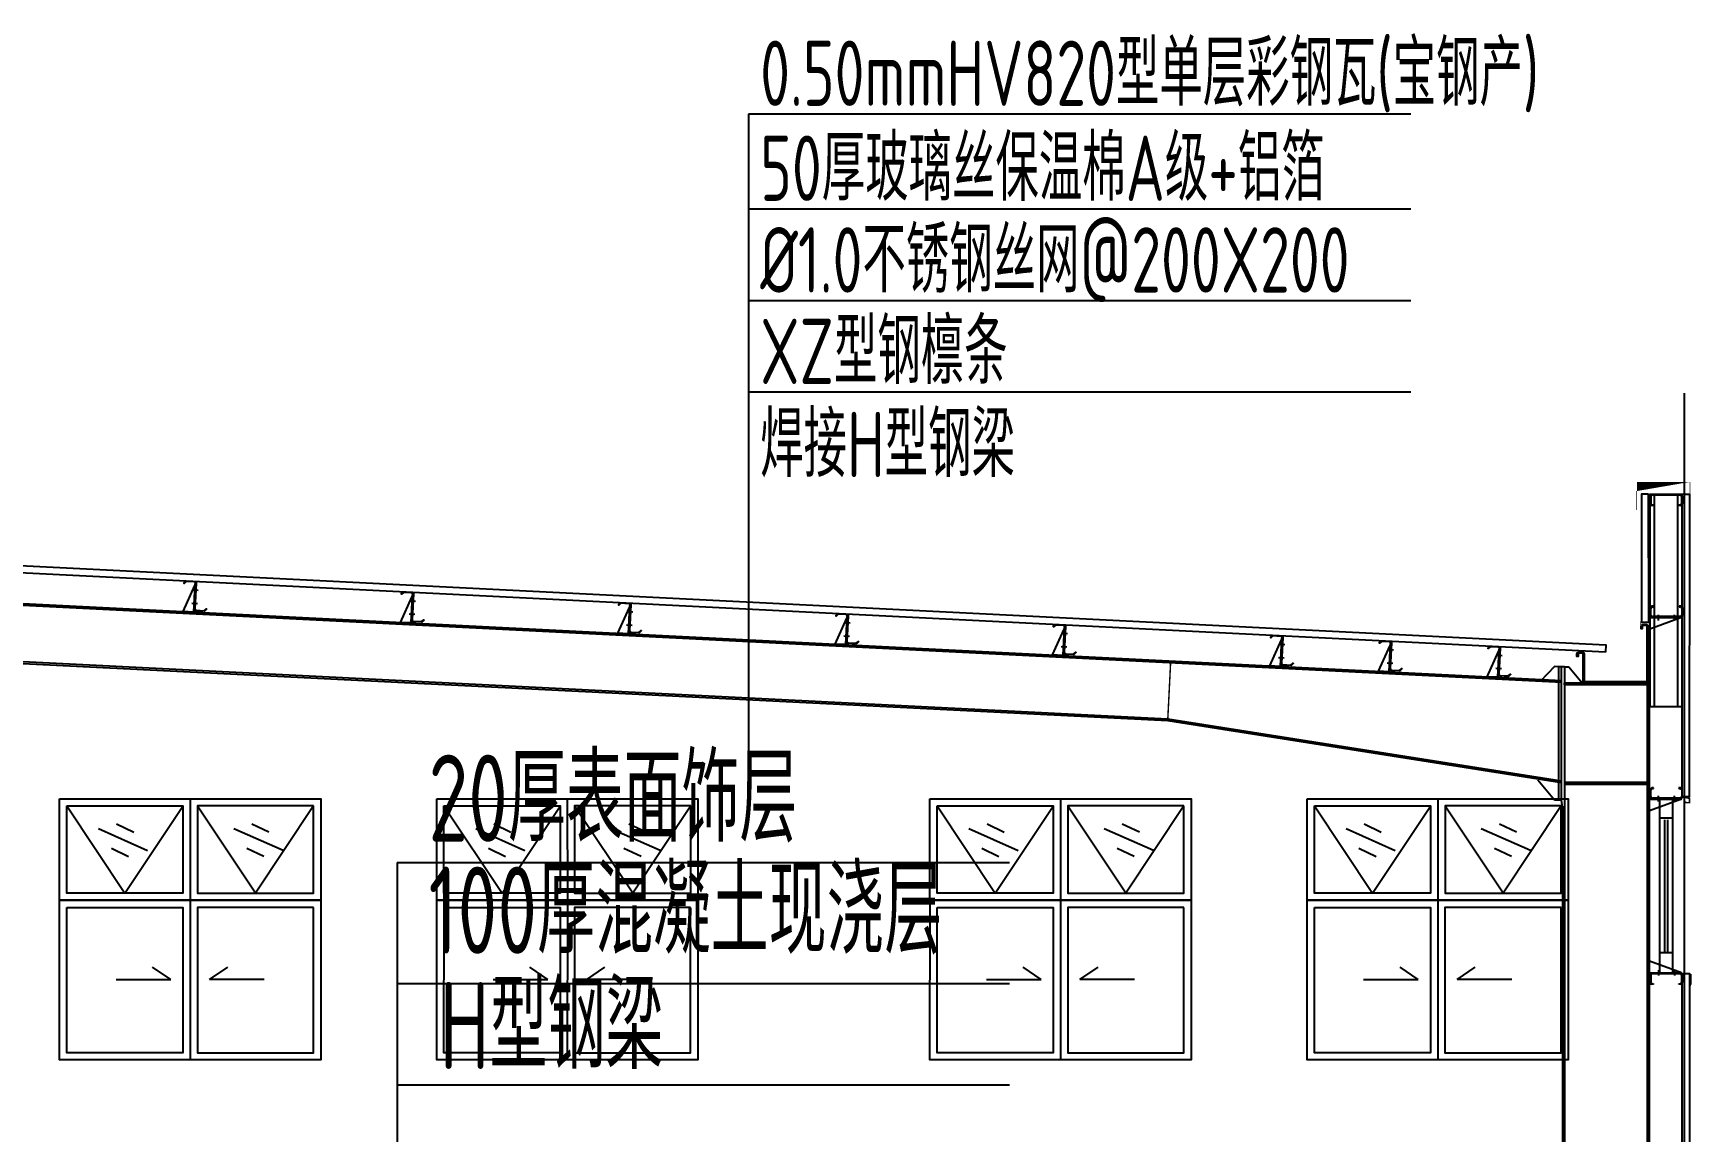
# Model space of a CAD drawing. Extents: x 180850 to 1400258, y 48356 to 327067.
# Drawn here: x 843158 to 854592, y 254080 to 261652 of the extents above; entities that cross this region are included whole.
import ezdxf

# ---------------------------------------------------------------- set-up
doc = ezdxf.new("R2010")
doc.units = 0
doc.header["$LTSCALE"] = 1000
for name, color, linetype in [('AXIS', 3, 'Continuous'), ('DOTE', 1, 'Continuous'), ('GL', 150, 'Continuous'), ('GZ', 50, 'Continuous'), ('LT', 27, 'Continuous'), ('PZ', 202, 'Continuous'), ('TEXT', 7, 'Continuous'), ('WINDOW', 4, 'Continuous'), ('天沟', 2, 'Continuous')]:
    doc.layers.add(name, color=color, linetype=linetype)
doc.styles.add('C', font='tssdeng.shx', dxfattribs={"height": 3, "bigfont": 'tssdchn.shx'})

msp = doc.modelspace()

# ---------------------------------------------------------------- linework, layer by layer
at = {"color": 8}
for p, q in [((844240.5095127323, 256375.9425833147, -0.8588636219624366), (844240.6379438101, 255675.6700640673, -0.8588636219624366)), ((846840.5095127323, 256375.9425833147, -0.8588636219624366), (846840.6379438101, 255675.6700640673, -0.8588636219624366)), ((850240.5029587855, 256375.9425833147, -0.8588636219624366), (850240.6313898633, 255675.6700640673, -0.8588636219624366)), ((852840.5029587855, 256375.9425833147, -0.8588636219624366), (852840.6313898633, 255675.6700640673, -0.8588636219624366)), ((843390.1801998598, 256325.9786894473, -0.8588636219624366), (843790.2531666653, 255725.5858512942, -0.8588636219624366)), ((843790.2531666653, 255725.5858512942, -0.8588636219624366), (844190.3344305218, 256325.6580016415, -0.8588636219624366)), ((844691.004386435, 255725.7235402447, -0.8588636219624366), (844290.7030361089, 256325.6764094011, -0.8588636219624366)), ((845090.8571054043, 256326.2355757874, -0.8588636219624366), (844691.004386435, 255725.7235402447, -0.8588636219624366)), ((845990.1801998598, 256325.9786894473, -0.8588636219624366), (846390.2531666653, 255725.5858512942, -0.8588636219624366)), ((846390.2531666653, 255725.5858512942, -0.8588636219624366), (846790.3344305218, 256325.6580016415, -0.8588636219624366)), ((847291.004386435, 255725.7235402447, -0.8588636219624366), (846890.7030361089, 256325.6764094011, -0.8588636219624366)), ((847690.8571054043, 256326.2355757874, -0.8588636219624366), (847291.004386435, 255725.7235402447, -0.8588636219624366)), ((849390.1736459131, 256325.9786894473, -0.8588636219624366), (849790.2466127187, 255725.5858512942, -0.8588636219624366)), ((849790.2466127187, 255725.5858512942, -0.8588636219624366), (850190.3278765751, 256325.6580016415, -0.8588636219624366)), ((850690.9978324883, 255725.7235402447, -0.8588636219624366), (850290.6964821622, 256325.6764094011, -0.8588636219624366)), ((851090.8505514576, 256326.2355757874, -0.8588636219624366), (850690.9978324883, 255725.7235402447, -0.8588636219624366)), ((851990.1736459131, 256325.9786894473, -0.8588636219624366), (852390.2466127187, 255725.5858512942, -0.8588636219624366)), ((852390.2466127187, 255725.5858512942, -0.8588636219624366), (852790.3278765751, 256325.6580016415, -0.8588636219624366)), ((853290.9978324883, 255725.7235402447, -0.8588636219624366), (852890.6964821622, 256325.6764094011, -0.8588636219624366)), ((853690.8505514576, 256326.2355757874, -0.8588636219624366), (853290.9978324883, 255725.7235402447, -0.8588636219624366)), ((843608.9966460243, 256171.4700758417, -0.8588636219624366), (843947.308497492, 256018.8607322307, -0.8588636219624366)), ((843733.6237126563, 256203.5179567246, -0.8588636219624366), (843851.2867929586, 256146.4553734473, -0.8588636219624366)), ((844541.0638420703, 256169.9243734895, -0.8588636219624366), (844880.8746803398, 256020.6825737299, -0.8588636219624366)), ((844665.3664715732, 256203.208434315, -0.8588636219624366), (844783.5904779913, 256147.31726164, -0.8588636219624366)), ((846208.9966460243, 256171.4700758417, -0.8588636219624366), (846547.308497492, 256018.8607322307, -0.8588636219624366)), ((846333.6237126563, 256203.5179567246, -0.8588636219624366), (846451.2867929586, 256146.4553734473, -0.8588636219624366)), ((847141.0638420703, 256169.9243734895, -0.8588636219624366), (847480.8746803398, 256020.6825737299, -0.8588636219624366)), ((847265.3664715732, 256203.208434315, -0.8588636219624366), (847383.5904779913, 256147.31726164, -0.8588636219624366)), ((849608.9900920776, 256171.4700758417, -0.8588636219624366), (849947.3019435453, 256018.8607322307, -0.8588636219624366)), ((849733.6171587096, 256203.5179567246, -0.8588636219624366), (849851.2802390119, 256146.4553734473, -0.8588636219624366)), ((850541.0572881236, 256169.9243734895, -0.8588636219624366), (850880.8681263931, 256020.6825737299, -0.8588636219624366)), ((850665.3599176266, 256203.208434315, -0.8588636219624366), (850783.5839240445, 256147.31726164, -0.8588636219624366)), ((852208.9900920776, 256171.4700758417, -0.8588636219624366), (852547.3019435453, 256018.8607322307, -0.8588636219624366)), ((852333.6171587096, 256203.5179567246, -0.8588636219624366), (852451.2802390119, 256146.4553734473, -0.8588636219624366)), ((853141.0572881236, 256169.9243734895, -0.8588636219624366), (853480.8681263931, 256020.6825737299, -0.8588636219624366)), ((853265.3599176266, 256203.208434315, -0.8588636219624366), (853383.5839240445, 256147.31726164, -0.8588636219624366)), ((843697.4247558762, 256035.6178933394, -0.8588636219624366), (843815.0878361784, 255978.5553100621, -0.8588636219624366)), ((844630.8368358092, 256034.9571341395, -0.8588636219624366), (844749.0608422272, 255979.0659614646, -0.8588636219624366)), ((846297.4247558762, 256035.6178933394, -0.8588636219624366), (846415.0878361784, 255978.5553100621, -0.8588636219624366)), ((847230.8368358092, 256034.9571341395, -0.8588636219624366), (847349.0608422272, 255979.0659614646, -0.8588636219624366)), ((849697.4182019294, 256035.6178933394, -0.8588636219624366), (849815.0812822317, 255978.5553100621, -0.8588636219624366)), ((850630.8302818625, 256034.9571341395, -0.8588636219624366), (850749.0542882804, 255979.0659614646, -0.8588636219624366)), ((852297.4182019294, 256035.6178933394, -0.8588636219624366), (852415.0812822317, 255978.5553100621, -0.8588636219624366)), ((853230.8302818625, 256034.9571341395, -0.8588636219624366), (853349.0542882804, 255979.0659614646, -0.8588636219624366)), ((844240.6379438101, 255675.6700640673, -0.8588636219624366), (844240.3409941623, 254575.6701008086, -0.8588636219624366)), ((846840.6379438101, 255675.6700640673, -0.8588636219624366), (846840.3409941623, 254575.6701008086, -0.8588636219624366)), ((850240.6313898633, 255675.6700640673, -0.8588636219624366), (850240.3344402155, 254575.6701008086, -0.8588636219624366)), ((852840.6313898633, 255675.6700640673, -0.8588636219624366), (852840.3344402155, 254575.6701008086, -0.8588636219624366)), ((844106.4713610711, 255130.9969897422, -0.8588636219624366), (843981.6565279382, 255215.4729585248, -0.8588636219624366)), ((844374.5454510541, 255130.9306526512, -0.8588636219624366), (844499.4020774151, 255215.3448382218, -0.8588636219624366)), ((846706.4713610711, 255130.9969897422, -0.8588636219624366), (846581.6565279382, 255215.4729585248, -0.8588636219624366)), ((846974.5454510541, 255130.9306526512, -0.8588636219624366), (847099.4020774151, 255215.3448382218, -0.8588636219624366)), ((850106.4648071245, 255130.9969897422, -0.8588636219624366), (849981.6499739916, 255215.4729585248, -0.8588636219624366)), ((850374.5388971075, 255130.9306526512, -0.8588636219624366), (850499.3955234685, 255215.3448382218, -0.8588636219624366)), ((852706.4648071245, 255130.9969897422, -0.8588636219624366), (852581.6499739916, 255215.4729585248, -0.8588636219624366)), ((852974.5388971075, 255130.9306526512, -0.8588636219624366), (853099.3955234685, 255215.3448382218, -0.8588636219624366)), ((843729.7803398466, 255131.090204967, -0.8588636219624366), (844106.4713610711, 255130.9969897422, -0.8588636219624366)), ((844751.2364722786, 255130.8374374263, -0.8588636219624366), (844374.5454510541, 255130.9306526512, -0.8588636219624366)), ((846329.7803398466, 255131.090204967, -0.8588636219624366), (846706.4713610711, 255130.9969897422, -0.8588636219624366)), ((847351.2364722786, 255130.8374374263, -0.8588636219624366), (846974.5454510541, 255130.9306526512, -0.8588636219624366)), ((849729.7737859, 255131.090204967, -0.8588636219624366), (850106.4648071245, 255130.9969897422, -0.8588636219624366)), ((850751.229918332, 255130.8374374263, -0.8588636219624366), (850374.5388971075, 255130.9306526512, -0.8588636219624366)), ((852329.7737859, 255131.090204967, -0.8588636219624366), (852706.4648071245, 255130.9969897422, -0.8588636219624366)), ((853351.229918332, 255130.8374374263, -0.8588636219624366), (852974.5388971075, 255130.9306526512, -0.8588636219624366))]:
    msp.add_line(p, q, dxfattribs=at)
at = {"color": 6, "const_width": 5, "elevation": -0.8588636219624313}
for points in [[(854579.6769138852, 258364.5291749627), (854579.6769138849, 258494.042685193), (854212.6059517507, 258494.4991543449), (854212.6059517509, 258365.9854583341)], [(854298.4316681115, 257626.5564401888), (854298.4316681062, 257585.5646267336), (854239.1621930432, 257585.6071544515), (854239.1621930433, 257547.7290080676)]]:
    msp.add_lwpolyline(points, dxfattribs=at)
at = {"color": 8, "elevation": -0.8588636219624366}
for points in [[(843340.5366701967, 256375.9532940665), (845140.5005629351, 256375.9318723029), (845140.500562938, 255675.9318723029), (843340.5366701996, 255675.9532940665)], [(845940.5366701967, 256375.9532940665), (847740.5005629351, 256375.9318723029), (847740.500562938, 255675.9318723029), (845940.5366701996, 255675.9532940665)], [(849340.53011625, 256375.9532940665), (851140.4940089884, 256375.9318723029), (851140.4940089913, 255675.9318723029), (849340.5301162528, 255675.9532940665)], [(851940.53011625, 256375.9532940665), (853740.4940089884, 256375.9318723029), (853740.4940089913, 255675.9318723029), (851940.5301162528, 255675.9532940665)], [(843390.1754708572, 256326.3137844837), (844190.3308624686, 256326.3027154432), (844190.3308624711, 255725.5803167739), (843390.1754708596, 255725.5913858144)], [(845090.8617114926, 256326.5706725359), (844290.7063676788, 256326.3211244682), (844290.9267145281, 255725.5987662109), (845091.0820583419, 255725.8483142786)], [(845990.1754708572, 256326.3137844837), (846790.3308624686, 256326.3027154432), (846790.3308624711, 255725.5803167739), (845990.1754708596, 255725.5913858144)], [(847690.8617114926, 256326.5706725359), (846890.7063676788, 256326.3211244682), (846890.9267145281, 255725.5987662109), (847691.0820583419, 255725.8483142786)], [(849390.1689169104, 256326.3137844837), (850190.3243085219, 256326.3027154432), (850190.3243085244, 255725.5803167739), (849390.168916913, 255725.5913858144)], [(851090.855157546, 256326.5706725359), (850290.6998137321, 256326.3211244682), (850290.9201605814, 255725.5987662109), (851091.0755043952, 255725.8483142786)], [(851990.1689169104, 256326.3137844837), (852790.3243085219, 256326.3027154432), (852790.3243085244, 255725.5803167739), (851990.168916913, 255725.5913858144)], [(853690.855157546, 256326.5706725359), (852890.6998137321, 256326.3211244682), (852890.9201605814, 255725.5987662109), (853691.0755043952, 255725.8483142786)], [(843340.5666701994, 255675.9532940665), (845140.5605629372, 255675.9318723029), (845140.5305629413, 254575.4630548012), (843340.5366702036, 254575.4844765648)], [(845940.5666701994, 255675.9532940665), (847740.5605629372, 255675.9318723029), (847740.5305629413, 254575.4630548012), (845940.5366702036, 254575.4844765648)], [(849340.5601162526, 255675.9532940665), (851140.5540089904, 255675.9318723029), (851140.5240089947, 254575.4630548012), (849340.5301162568, 254575.4844765648)], [(851940.5601162526, 255675.9532940665), (853740.5540089904, 255675.9318723029), (853740.5240089947, 254575.4630548012), (851940.5301162568, 254575.4844765648)], [(843390.5880923421, 255625.8432955062), (844190.6555724373, 255625.6824310765), (844190.3833685936, 254625.682464756), (843390.3158884984, 254625.8433291857)], [(845090.6630494738, 255625.4968356902), (844290.5955693787, 255625.6577001199), (844290.3233655351, 254625.6577337994), (845090.3908456301, 254625.4968693698)], [(845990.5880923421, 255625.8432955062), (846790.6555724373, 255625.6824310765), (846790.3833685936, 254625.682464756), (845990.3158884984, 254625.8433291857)], [(847690.6630494738, 255625.4968356902), (846890.5955693787, 255625.6577001199), (846890.3233655351, 254625.6577337994), (847690.3908456301, 254625.4968693698)], [(849390.5815383955, 255625.8432955062), (850190.6490184907, 255625.6824310765), (850190.376814647, 254625.682464756), (849390.3093345518, 254625.8433291857)], [(851090.6564955271, 255625.4968356902), (850290.5890154319, 255625.6577001199), (850290.3168115884, 254625.6577337994), (851090.3842916834, 254625.4968693698)], [(851990.5815383955, 255625.8432955062), (852790.6490184907, 255625.6824310765), (852790.376814647, 254625.682464756), (851990.3093345518, 254625.8433291857)], [(853690.6564955271, 255625.4968356902), (852890.5890154319, 255625.6577001199), (852890.3168115884, 254625.6577337994), (853690.3842916834, 254625.4968693698)]]:
    msp.add_lwpolyline(points, close=True, dxfattribs=at)
at = {"color": 6, "linetype": 'ByBlock', "const_width": 9.999999999999996, "elevation": -0.8588636219624313}
for points in [[(854525.529751037, 256440.7237732712), (854525.5297510372, 256379.4793563416), (854575.662435085, 256379.479356342), (854575.662435085, 256348.6403713261), (854548.7668027962, 256348.6403713258), (854548.7668027962, 256359.0494267528)], [(854300.5296839336, 255175.9413982117), (854587.0698661602, 255175.9413982125), (854587.0698661604, 255112.5394122452), (854575.529683935, 255081.6890967499), (854575.5296839351, 255048.7819292698)]]:
    msp.add_lwpolyline(points, dxfattribs=at)
at = {"layer": 'AXIS', "linetype": 'ByBlock'}
for p, q in [((848090.2041357646, 261094.4136499565, -0.8588636219624313), (848090.2041357635, 256364.4924705726, -0.8588636219624313)), ((852654.9983600476, 261094.4136499567, -0.8588636219624313), (848090.2041357646, 261094.4136499565, -0.8588636219624313)), ((852654.9983600473, 260439.9692324254, -0.8588636219624313), (848090.2041357644, 260439.9692324253, -0.8588636219624313)), ((852654.9983600471, 259807.8137272036, -0.8588636219624313), (848090.2041357642, 259807.8137272035, -0.8588636219624313)), ((852654.9983600467, 259177.7291516925, -0.8588636219624313), (848090.2041357637, 259177.7291516924, -0.8588636219624313))]:
    msp.add_line(p, q, dxfattribs=at)
at = {"layer": 'AXIS'}
for p, q in [((845668.0721226336, 255936.0589549596, -0.8588636219624313), (849887.8435074945, 255936.0589549677, -0.8588636219624313)), ((845668.0721226336, 255936.0589549596, -0.8588636219624313), (849887.8435074945, 255936.0589549677, -0.8588636219624313)), ((845668.0721226336, 255936.0589549596, -0.8588636219624313), (845668.0721226363, 252980.185049787, -0.8588636219624313)), ((845668.072122635, 255101.8304268204, -0.8588636219624313), (849887.8435074959, 255101.8304268285, -0.8588636219624313)), ((845668.072122635, 255101.8304268204, -0.8588636219624313), (849887.8435074959, 255101.8304268285, -0.8588636219624313)), ((845668.0721226363, 254404.5558631867, -0.8588636219624313), (849887.8435074972, 254404.5558631948, -0.8588636219624313)), ((845668.0721226363, 254404.5558631864, -0.8588636219624313), (849887.8435074972, 254404.5558631948, -0.8588636219624313))]:
    msp.add_line(p, q, dxfattribs=at)
at = {"layer": 'AXIS', "linetype": 'ByBlock', "elevation": -0.8588636219624313}
for points in [[(854294.3219436564, 258475.9414748885), (854244.3219436564, 258475.9414748884), (854245.7469850297, 257593.920865812), (854295.7469850297, 257593.9208658121)], [(854526.0713268826, 258475.9414748891), (854576.0713268826, 258475.9414748892), (854574.6462855164, 256388.2427491936), (854524.6462855164, 256388.2427491935)], [(853997.3869367151, 257386.4253004146), (836540.5296107634, 258260.1648745387), (836540.5296107633, 258310.428871898), (853999.8838175624, 257436.3629173585)]]:
    msp.add_lwpolyline(points, close=True, dxfattribs=at)
at = {"layer": 'AXIS', "linetype": 'ByBlock', "elevation": 3.15953438248112}
msp.add_lwpolyline([(854525.5297195101, 252178.6649511802), (854525.5296837972, 255172.5663982091), (854575.5296837972, 255172.5663982093), (854575.5297195101, 252178.6649511803)], dxfattribs=at)
at = {"layer": 'DOTE'}
msp.add_line((854540.5296107768, 247935.9413981967, -0.8588636219624313), (854540.5296107624, 259170.6039415591, -0.8588636219624313), dxfattribs=at)
at = {"layer": 'GL'}
for p, q in [((836522.4435675403, 258049.8443991613, -0.8588636219624313), (853696.9648324565, 257191.1183359606, -0.8588636219624313)), ((836522.4435675403, 258037.8294085247, -0.8588636219624313), (853697.2045330178, 257179.0913602959, -0.8588636219624313)), ((841006.0306064945, 257413.1503686979, -0.8588496992449324), (850979.1676505711, 256914.4935165211, -0.8588636219624313)), ((841006.6298578978, 257425.1353967644, -0.8588496992449324), (850979.7669019743, 256926.4785445876, -0.8588636219624313)), ((850979.1676505711, 256914.4935165211, -0.8588636219624313), (853694.529683929, 256486.9568753435, -0.8588636219806143)), ((850979.1676505711, 256914.4935165211, -0.8588636219624313), (853694.529683929, 256486.9568753435, -0.8588636219806143)), ((850980.6438249191, 256926.402374959, -0.8588636219624313), (853694.529683929, 256499.0401101295, -0.8588636219806092)), ((850980.6438249191, 256926.402374959, -0.8588636219624313), (853694.529683929, 256499.0401101295, -0.8588636219806092))]:
    msp.add_line(p, q, dxfattribs=at)
at = {"layer": 'GL', "color": 6, "const_width": 10, "elevation": -0.8588636219624313}
msp.add_lwpolyline([(850999.7419487513, 257325.9794801387), (850979.1676505711, 256914.4935165211)], dxfattribs=at)
msp.add_lwpolyline([(850999.7419487513, 257325.9794801387), (850979.1676505711, 256914.4935165211)], dxfattribs=at)
at = {"layer": 'GZ'}
for p, q in [((854286.5296839478, 249200.9413982169, 3.15953438246293), (854286.5296839271, 257161.9414793192, -1.015043543550725)), ((854300.5296839478, 249200.9413982169, 3.15953438246293), (854300.5296839271, 257161.9414793192, -1.015043543550725)), ((853714.5296652922, 256491.240013203, -8.776530198641119), (854286.5296652813, 256491.2406418996, -4.793930242442109)), ((853714.5296652922, 256491.240013203, -8.776530198641119), (854286.5296652813, 256491.2406418996, -4.793930242442109)), ((853714.52968394, 256477.240013203, -8.776530198641119), (854286.5296839293, 256477.2406418996, -4.793930242442109)), ((853714.52968394, 256477.240013203, -8.776530198641119), (854286.5296839293, 256477.2406418996, -4.793930242442109)), ((853700.5296839298, 256317.2400119275, -4.888646337713419), (853700.5296839483, 249200.9413982154, -0.8569133021296054)), ((853714.5296839296, 256317.2406161471, -4.888646627217092), (853714.5296839483, 249200.9413982154, -0.8569133021296054))]:
    msp.add_line(p, q, dxfattribs=at)
at = {"layer": 'GZ', "elevation": -2.888646627184364}
msp.add_lwpolyline([(854300.5296839285, 257161.9406161485), (853714.5296839275, 257161.940616147), (853714.5296839274, 257175.940616147), (854300.5296839284, 257175.9406161485)], close=True, dxfattribs=at)
at = {"layer": 'LT'}
for p, q in [((854300.5297828232, 258475.9414793102, -0.8588636219624313), (854520.5297828232, 258475.9413408667, -0.8588636219624313)), ((854300.5297806992, 258472.5664793102, -0.8588636219624313), (854300.5297828232, 258475.9414793102, -0.8588636219624313)), ((854520.5297806992, 258472.5663408667, -0.8588636219624313), (854300.5297806992, 258472.5664793102, -0.8588636219624313)), ((854305.5297405822, 258408.8164761486, -0.8588636219624313), (854305.5297736198, 258461.3164761481, -0.8588636219624313)), ((854308.9047714961, 258457.9414740239, -0.8588636219624313), (854308.9047427061, 258412.1914740246, -0.8588636219624313)), ((854316.7797806994, 258472.5664690687, -0.8588636219624313), (854514.2797806992, 258472.5663447843, -0.8588636219624313)), ((854320.1547356267, 258400.9414669449, -0.8588636219624313), (854328.0297356285, 258400.9414619892, -0.8588636219624313)), ((854510.904778575, 258469.1913469081, -0.8588636219624313), (854320.1547785756, 258469.1914669449, -0.8588636219624313)), ((854328.0297356285, 258400.9414619892, -0.8588636219624313), (854328.0297335049, 258397.5664619892, -0.8588636219624313)), ((854503.0297335007, 258397.566351864, -0.8588636219624313), (854503.0297356243, 258400.9413518643, -0.8588636219624313)), ((854503.0297356243, 258400.9413518643, -0.8588636219624313), (854510.9047356262, 258400.9413469083, -0.8588636219624313)), ((854520.5297828232, 258475.9413408667, -0.8588636219624313), (854520.5297806992, 258472.5663408667, -0.8588636219624313)), ((854522.1547427059, 258412.191339829, -0.8588636219624313), (854522.1547714958, 258457.9413398283, -0.8588636219624313)), ((854525.5297736194, 258461.3163377043, -0.8588636219624313), (854525.5297405822, 258408.8163377048, -0.8588636219624313)), ((854328.0297335049, 258397.5664619892, -0.8588636219624313), (854316.7797335028, 258397.5664690687, -0.8588636219624313)), ((854514.2797335025, 258397.5663447841, -0.8588636219624313), (854503.0297335007, 258397.566351864, -0.8588636219624313)), ((854521.7529882165, 257627.6603197624, -0.8588636219624313), (854301.7529882165, 257627.6603197691, -0.8588636219624313)), ((854301.7529882165, 257627.6603197691, -0.8588636219624313), (854301.7529882165, 257624.2853197691, -0.8588636219624313)), ((854301.7529882165, 257624.2853197691, -0.8588636219624313), (854521.7529882165, 257624.2853197624, -0.8588636219624313)), ((854521.752988281, 257624.2853197624, -0.8588636219283678), (854301.7529882754, 257544.6603197694, -0.858863621962545)), ((854306.7529882184, 257691.4103197842, -0.8588636219624313), (854306.7529882169, 257638.9103197847, -0.8588636219624313)), ((854310.127988217, 257642.2853197849, -0.8588636219624313), (854310.1279882184, 257688.0353197842, -0.8588636219624313)), ((854329.252988221, 257702.6603197838, -0.8588636219624313), (854318.0029882189, 257702.660319784, -0.8588636219624313)), ((854318.0029882167, 257627.660319784, -0.8588636219624313), (854515.5029882165, 257627.660319778, -0.8588636219624313)), ((854321.3779882189, 257699.2853197841, -0.8588636219624313), (854329.2529882208, 257699.2853197838, -0.8588636219624313)), ((854512.127988216, 257631.0353197783, -0.8588636219624313), (854321.3779882167, 257631.0353197841, -0.8588636219624313)), ((854329.2529882208, 257699.2853197838, -0.8588636219624313), (854329.252988221, 257702.6603197838, -0.8588636219624313)), ((854363.1700768007, 257605.1145781539, -0.8588636219624313), (854363.1700768033, 257643.4560613841, -0.8588636219624313)), ((854473.6044586685, 257605.1145781466, -0.8588636219624313), (854473.6044586711, 257643.4560613768, -0.8588636219624313)), ((854504.2529882168, 257702.6603197783, -0.8588636219624313), (854504.2529882166, 257699.285319778, -0.8588636219624313)), ((854515.5029882187, 257702.6603197783, -0.8588636219624313), (854504.2529882168, 257702.6603197783, -0.8588636219624313)), ((854504.2529882166, 257699.285319778, -0.8588636219624313), (854512.1279882184, 257699.285319778, -0.8588636219624313)), ((854521.7529882165, 257624.2853197624, -0.8588636219624313), (854521.7529882165, 257627.6603197624, -0.8588636219624313)), ((854523.3779882182, 257688.0353197773, -0.8588636219624313), (854523.3779882168, 257642.285319778, -0.8588636219624313)), ((854526.7529882165, 257638.910319778, -0.8588636219624313), (854526.7529882184, 257691.4103197776, -0.8588636219624313)), ((854520.529683915, 256375.9413985246, -0.8588636219624313), (854300.529683915, 256375.9413976273, -0.8588636219624313)), ((854300.529683915, 256375.9413976273, -0.8588636219624313), (854300.5296839287, 256372.5663976273, -0.8588636219624313)), ((854300.5296839287, 256372.5663976273, -0.8588636219624313), (854520.5296839287, 256372.5663985246, -0.8588636219624313)), ((854520.5296839932, 256372.5663985247, -0.8588636219283678), (854300.529684315, 256292.9413976276, -0.858863621962545)), ((854305.529683655, 256439.691397663, -0.8588636219624313), (854305.5296838691, 256387.1913976634, -0.8588636219624313)), ((854308.9046838556, 256390.5663976775, -0.8588636219624313), (854308.904683669, 256436.3163976768, -0.8588636219624313)), ((854328.0296836115, 256450.941397755, -0.8588636219624313), (854316.7796836094, 256450.9413977091, -0.8588636219624313)), ((854316.7796839152, 256375.9413977091, -0.8588636219624313), (854514.279683915, 256375.9413985144, -0.8588636219624313)), ((854320.1546836232, 256447.566397723, -0.8588636219624313), (854328.0296836251, 256447.566397755, -0.8588636219624313)), ((854510.9046839008, 256379.3163985008, -0.8588636219624313), (854320.1546839015, 256379.316397723, -0.8588636219624313)), ((854328.0296836251, 256447.566397755, -0.8588636219624313), (854328.0296836115, 256450.941397755, -0.8588636219624313)), ((854361.9467726354, 256356.7706562782, -0.8588636219624313), (854361.9467724803, 256395.1121395084, -0.8588636219624313)), ((854472.3811544448, 256357.1136480203, -0.8588636219624313), (854472.3811542896, 256395.4551312506, -0.8588636219624313)), ((854503.0296836073, 256450.9413984685, -0.8588636219624313), (854503.0296836209, 256447.5663984683, -0.8588636219624313)), ((854514.2796836091, 256450.9413985147, -0.8588636219624313), (854503.0296836073, 256450.9413984685, -0.8588636219624313)), ((854503.0296836209, 256447.5663984683, -0.8588636219624313), (854510.9046836228, 256447.5663985006, -0.8588636219624313)), ((854520.5296839287, 256372.5663985246, -0.8588636219624313), (854520.529683915, 256375.9413985246, -0.8588636219624313)), ((854522.1546836687, 256436.3163985463, -0.8588636219624313), (854522.1546838554, 256390.566398547, -0.8588636219624313)), ((854525.5296838686, 256387.1913985609, -0.8588636219624313), (854525.529683655, 256439.6913985604, -0.8588636219624313)), ((854520.5296840006, 255175.9413982083, -0.8588636219283661), (854300.5296840002, 255255.5663982152, -0.858863621962545)), ((854300.5296839362, 255175.9413982157, -0.8588636219624313), (854520.5296839362, 255175.9413982085, -0.8588636219624313)), ((854300.5296839359, 255172.5663982157, -0.8588636219624313), (854300.5296839362, 255175.9413982157, -0.8588636219624313)), ((854520.5296839359, 255172.5663982085, -0.8588636219624313), (854300.5296839359, 255172.5663982157, -0.8588636219624313)), ((854305.5296839341, 255108.8163982003, -0.8588636219624313), (854305.5296839357, 255161.3163981998, -0.8588636219624313)), ((854308.9046839357, 255157.9413981994, -0.8588636219624313), (854308.9046839343, 255112.1913982001, -0.8588636219624313)), ((854316.7796839362, 255172.5663981996, -0.8588636219624313), (854514.2796839359, 255172.5663981934, -0.8588636219624313)), ((854328.0296839359, 255097.5663981992, -0.8588636219624313), (854316.7796839338, 255097.5663981996, -0.8588636219624313)), ((854510.9046839355, 255169.1913981934, -0.8588636219624313), (854320.1546839362, 255169.1913981994, -0.8588636219624313)), ((854320.1546839341, 255100.9413981994, -0.8588636219624313), (854328.0296839359, 255100.9413981992, -0.8588636219624313)), ((854328.0296839359, 255100.9413981992, -0.8588636219624313), (854328.0296839359, 255097.5663981992, -0.8588636219624313)), ((854361.9467725218, 255195.112139827, -0.8588636219624313), (854361.9467725218, 255156.7706565968, -0.8588636219624313)), ((854472.3811543896, 255195.1121398272, -0.8588636219624313), (854472.3811543896, 255156.770656597, -0.8588636219624313)), ((854503.0296839317, 255097.5663981938, -0.8588636219624313), (854503.0296839317, 255100.9413981941, -0.8588636219624313)), ((854503.0296839317, 255100.9413981941, -0.8588636219624313), (854510.9046839336, 255100.9413981936, -0.8588636219624313)), ((854514.2796839336, 255097.5663981931, -0.8588636219624313), (854503.0296839317, 255097.5663981938, -0.8588636219624313)), ((854520.5296839362, 255175.9413982085, -0.8588636219624313), (854520.5296839359, 255172.5663982085, -0.8588636219624313)), ((854522.1546839341, 255112.1913981934, -0.8588636219624313), (854522.1546839355, 255157.9413981927, -0.8588636219624313)), ((854525.5296839352, 255161.3163981924, -0.8588636219624313), (854525.5296839341, 255108.8163981929, -0.8588636219624313))]:
    msp.add_line(p, q, dxfattribs=at)
at = {"layer": 'LT', "color": 1, "linetype": 'Continuous'}
for p, q in [((844251.7167497181, 257724.1963034116, -4.858863622005261), (844291.5724617939, 257722.2035178044, -4.858863622005261)), ((844251.7167497181, 257724.1963034116, -4.858863622005261), (844291.5724617939, 257722.2035178044, -4.858863622005261)), ((844256.2870717694, 257815.6027444309, -4.858863622005261), (844296.1427838457, 257813.6099588294, -4.858863622005261)), ((844256.2870717694, 257815.6027444309, -4.858863622005261), (844296.1427838457, 257813.6099588294, -4.858863622005261)), ((845754.4155800864, 257740.696319019, -4.858863622005261), (845794.2712921627, 257738.7035334176, -4.858863622005261)), ((845754.4155800864, 257740.696319019, -4.858863622005261), (845794.2712921627, 257738.7035334176, -4.858863622005261)), ((845749.845258035, 257649.2898779995, -4.858863622005261), (845789.700970111, 257647.2970923926, -4.858863622005261)), ((845749.845258035, 257649.2898779995, -4.858863622005261), (845789.700970111, 257647.2970923926, -4.858863622005261)), ((847252.5440884035, 257665.7898936069, -4.858863622005261), (847292.3998004799, 257663.7971080055, -4.858863622005261)), ((847252.5440884035, 257665.7898936069, -4.858863622005261), (847292.3998004799, 257663.7971080055, -4.858863622005261)), ((847247.9737663525, 257574.3834525876, -4.858863622005261), (847287.8294784281, 257572.3906669805, -4.858863622005261)), ((847247.9737663525, 257574.3834525876, -4.858863622005261), (847287.8294784281, 257572.3906669805, -4.858863622005261)), ((848746.1022746691, 257499.4770271756, -4.858863622005261), (848785.9579867449, 257497.4842415686, -4.858863622005261)), ((848746.1022746691, 257499.4770271756, -4.858863622005261), (848785.9579867449, 257497.4842415686, -4.858863622005261)), ((848750.6725967203, 257590.883468195, -4.858863622005261), (848790.5283087969, 257588.8906825936, -4.858863622005261)), ((848750.6725967203, 257590.883468195, -4.858863622005261), (848790.5283087969, 257588.8906825936, -4.858863622005261)), ((850248.8011050376, 257515.9770427828, -4.858863622005261), (850288.6568171137, 257513.9842571813, -4.858863622005261)), ((850248.8011050376, 257515.9770427828, -4.858863622005261), (850288.6568171137, 257513.9842571813, -4.858863622005261)), ((850244.2307829862, 257424.5706017636, -4.858863622005261), (850284.0864950619, 257422.5778161564, -4.858863622005261)), ((850244.2307829862, 257424.5706017636, -4.858863622005261), (850284.0864950619, 257422.5778161564, -4.858863622005261)), ((851746.9296133544, 257441.0706173708, -4.858863622005261), (851786.7853254308, 257439.0778317695, -4.858863622005261)), ((851746.9296133544, 257441.0706173708, -4.858863622005261), (851786.7853254308, 257439.0778317695, -4.858863622005261)), ((852495.993867513, 257403.6174046675, -4.858863622005261), (852535.8495795894, 257401.6246190661, -4.858863622005261)), ((852495.993867513, 257403.6174046675, -4.858863622005261), (852535.8495795894, 257401.6246190661, -4.858863622005261)), ((851742.3592913032, 257349.6641763514, -4.858863622005261), (851782.2150033789, 257347.6713907444, -4.858863622005261)), ((851742.3592913032, 257349.6641763514, -4.858863622005261), (851782.2150033789, 257347.6713907444, -4.858863622005261)), ((852491.4235454618, 257312.2109636482, -4.858863622005261), (852531.2792575374, 257310.2181780412, -4.858863622005261)), ((852491.4235454618, 257312.2109636482, -4.858863622005261), (852531.2792575374, 257310.2181780412, -4.858863622005261)), ((853240.4877996203, 257274.7577509411, -4.858863622005261), (853280.3435116959, 257272.7649653341, -4.858863622005261)), ((853240.4877996203, 257274.7577509411, -4.858863622005261), (853280.3435116959, 257272.7649653341, -4.858863622005261)), ((853245.0581216714, 257366.1641919605, -4.858863622005261), (853284.9138337479, 257364.1714063591, -4.858863622005261)), ((853245.0581216714, 257366.1641919605, -4.858863622005261), (853284.9138337479, 257364.1714063591, -4.858863622005261))]:
    msp.add_line(p, q, dxfattribs=at)
at = {"layer": 'LT', "elevation": -0.8588636219624313}
for points in [[(854301.7527822276, 257012.2104027639), (854525.3832849491, 257012.2082996902), (854525.3836713082, 258472.5653566238), (854301.7531685866, 258472.5674596977)], [(854331.7525001005, 257012.2101206395), (854495.3830028219, 257012.2085818199), (854495.3839534352, 258472.5656387483), (854331.7534507138, 258472.567177568)], [(844271.8628401294, 257844.6007935409), (844262.7741938438, 257662.8278678653), (844192.8759563218, 257666.3227797421)], [(844278.3547303316, 257854.2886912279), (844272.3622162989, 257854.5883169295), (844262.7741938438, 257662.8278678653), (844268.7667078767, 257662.5282421638)], [(845769.9913484463, 257769.6943681289), (845760.9027021606, 257587.9214424532), (845691.0044646387, 257591.41635433)], [(845776.4832386486, 257779.382265816), (845770.4907246159, 257779.6818915176), (845760.9027021606, 257587.9214424532), (845766.8952161937, 257587.6218167517)], [(847268.1198567636, 257694.787942717), (847259.0312104779, 257513.0150170414), (847189.1329729559, 257516.5099289182)], [(847274.6117469659, 257704.475840404), (847268.6192329333, 257704.7754661057), (847259.0312104779, 257513.0150170414), (847265.0237245108, 257512.7153913399)], [(848766.2483650804, 257619.8815173049), (848757.1597187947, 257438.1085916293), (848687.2614812728, 257441.6035035061)], [(848772.7402552827, 257629.569414992), (848766.7477412501, 257629.8690406936), (848757.1597187947, 257438.1085916293), (848763.1522328276, 257437.8089659278)], [(850264.3768733975, 257544.9750918929), (850255.2882271118, 257363.2021662173), (850185.3899895897, 257366.697078094)], [(850270.8687635998, 257554.6629895799), (850264.876249567, 257554.9626152815), (850255.2882271118, 257363.2021662173), (850261.2807411447, 257362.9025405158)], [(851762.5053817144, 257470.0686664808), (851753.4167354289, 257288.2957408052), (851683.5184979069, 257291.790652682)], [(851768.9972719167, 257479.7565641679), (851763.0047578841, 257480.0561898695), (851753.4167354289, 257288.2957408052), (851759.4092494617, 257287.9961151037)], [(852511.5696358732, 257432.6154537775), (852502.4809895875, 257250.8425281019), (852432.5827520655, 257254.3374399787)], [(852518.0615260752, 257442.3033514647), (852512.0690120427, 257442.6029771663), (852502.4809895875, 257250.8425281019), (852508.4735036204, 257250.5429024004)], [(853260.6338900315, 257395.1622410704), (853251.5452437458, 257213.3893153949), (853181.6470062239, 257216.8842272717)], [(853267.1257802336, 257404.8501387576), (853261.133266201, 257405.1497644592), (853251.5452437458, 257213.3893153949), (853257.5377577785, 257213.0896896934)]]:
    msp.add_lwpolyline(points, close=True, dxfattribs=at)
at = {"layer": 'LT', "elevation": -4.85886362199787}
for points in [[(844278.6044184166, 257859.2824529221, 0.4142135623730951), (844269.1162711971, 257869.7693524805), (844213.4284781734, 257872.5537421325), (844199.3084278209, 257859.7784584796), (844197.2956878489, 257862.0030658166), (844212.3372007322, 257875.6120536635), (844272.2623410642, 257872.6157966466, -0.414213562373095), (844281.7504882838, 257862.1288970881), (844272.9115300836, 257685.349733107, 0.4142135623730951), (844282.399677303, 257674.8628335486), (844338.0874703263, 257672.0784438966), (844352.2075206803, 257684.8537275499), (844354.220260652, 257682.6291202125), (844339.1787477683, 257669.0201323655), (844279.2536074354, 257672.0163893827, -0.4142135623730951), (844269.7654602164, 257682.503288941), (844278.6044184166, 257859.2824529221)], [(845776.7329267336, 257784.3760275103, 0.4142135623730951), (845767.2447795141, 257794.8629270687), (845711.5569864905, 257797.6473167205), (845697.436936138, 257784.8720330675), (845695.424196166, 257787.0966404047), (845710.4657090491, 257800.7056282515), (845770.3908493812, 257797.7093712345, -0.414213562373095), (845779.8789966009, 257787.2224716761), (845771.0400384006, 257610.4433076951, 0.4142135623730951), (845780.52818562, 257599.9564081366), (845836.2159786434, 257597.1720184848), (845850.3360289971, 257609.9473021379), (845852.3487689691, 257607.7226948006), (845837.3072560853, 257594.1137069537), (845777.3821157524, 257597.1099639707, -0.4142135623730951), (845767.8939685333, 257607.5968635292), (845776.7329267336, 257784.3760275103)], [(847274.8614350507, 257709.4696020982, 0.4142135623730951), (847265.3732878314, 257719.9565016566), (847209.6854948078, 257722.7408913085), (847195.5654444551, 257709.9656076557), (847193.5527044833, 257712.1902149927), (847208.5942173665, 257725.7992028397), (847268.5193576985, 257722.8029458227, -0.414213562373095), (847278.0075049181, 257712.3160462642), (847269.1685467177, 257535.536882283, 0.4142135623730951), (847278.6566939373, 257525.0499827247), (847334.3444869607, 257522.2655930727), (847348.4645373144, 257535.040876726), (847350.4772772864, 257532.8162693885), (847335.4357644024, 257519.2072815416), (847275.5106240697, 257522.2035385587, -0.4142135623730951), (847266.0224768505, 257532.6904381171), (847274.8614350507, 257709.4696020982)], [(848772.9899433677, 257634.5631766863, 0.4142135623730951), (848763.5017961481, 257645.0500762446), (848707.8140031245, 257647.8344658965), (848693.6939527721, 257635.0591822436), (848691.6812128, 257637.2837895807), (848706.7227256832, 257650.8927774276), (848766.6478660153, 257647.8965204105, -0.414213562373095), (848776.136013235, 257637.4096208522), (848767.2970550345, 257460.630456871, 0.4142135623730951), (848776.7852022541, 257450.1435573127), (848832.4729952774, 257447.3591676608), (848846.5930456312, 257460.134451314), (848848.6057856032, 257457.9098439766), (848833.5642727192, 257444.3008561297), (848773.6391323864, 257447.2971131467, -0.4142135623730951), (848764.1509851674, 257457.7840127051), (848772.9899433677, 257634.5631766863)], [(850271.1184516846, 257559.656751274, 0.4142135623730951), (850261.6303044653, 257570.1436508325), (850205.9425114414, 257572.9280404844), (850191.8224610891, 257560.1527568316), (850189.8097211171, 257562.3773641686), (850204.8512340002, 257575.9863520155), (850264.7763743323, 257572.9900949985, -0.414213562373095), (850274.264521552, 257562.50319544), (850265.4255633517, 257385.724031459, 0.4142135623730951), (850274.913710571, 257375.2371319005), (850330.6015035944, 257372.4527422486), (850344.7215539482, 257385.2280259018), (850346.7342939202, 257383.0034185643), (850331.6927810363, 257369.3944307175), (850271.7676407036, 257372.3906877346, -0.4142135623730951), (850262.2794934842, 257382.8775872929), (850271.1184516846, 257559.656751274)], [(851769.2469600015, 257484.7503258621, 0.4142135623730951), (851759.7588127822, 257495.2372254205), (851704.0710197585, 257498.0216150723), (851689.9509694059, 257485.2463314194), (851687.9382294342, 257487.4709387565), (851702.9797423172, 257501.0799266034), (851762.9048826492, 257498.0836695863, -0.414213562373095), (851772.3930298688, 257487.596770028), (851763.5540716685, 257310.8176060469, 0.4142135623730951), (851773.0422188881, 257300.3307064885), (851828.7300119115, 257297.5463168366), (851842.8500622653, 257310.3216004899), (851844.8628022372, 257308.0969931525), (851829.8212893533, 257294.4880053056), (851769.8961490206, 257297.4842623227, -0.4142135623730951), (851760.4080018015, 257307.9711618809), (851769.2469600015, 257484.7503258621)], [(852518.3112141603, 257447.2971131589, 0.4142135623730951), (852508.8230669409, 257457.7840127173), (852453.1352739171, 257460.568402369), (852439.0152235646, 257447.7931187162), (852437.0024835928, 257450.0177260533), (852452.0439964759, 257463.6267139001), (852511.9691368078, 257460.6304568831, -0.414213562373095), (852521.4572840275, 257450.1435573248), (852512.6183258273, 257273.3643933437, 0.4142135623730951), (852522.1064730466, 257262.8774937852), (852577.7942660701, 257260.0931041334), (852591.9143164239, 257272.8683877866), (852593.9270563959, 257270.6437804492), (852578.8855435118, 257257.0347926023), (852518.9604031793, 257260.0310496194, -0.4142135623730951), (852509.4722559601, 257270.5179491777), (852518.3112141603, 257447.2971131589)], [(853267.3754683187, 257409.8439004518, 0.4142135623730951), (853257.8873210992, 257420.3308000102), (853202.1995280755, 257423.115189662), (853188.079477723, 257410.3399060091), (853186.0667377512, 257412.5645133462), (853201.1082506343, 257426.1735011931), (853261.0333909662, 257423.177244176, -0.414213562373095), (853270.5215381859, 257412.6903446177), (853261.6825799856, 257235.9111806366, 0.4142135623730951), (853271.170727205, 257225.4242810782), (853326.8585202284, 257222.6398914263), (853340.9785705821, 257235.4151750795), (853342.9913105542, 257233.1905677421), (853327.9497976702, 257219.5815798953), (853268.0246573377, 257222.5778369124, -0.4142135623730951), (853258.5365101183, 257233.0647364706), (853267.3754683187, 257409.8439004518)]]:
    msp.add_lwpolyline(points, format="xyb", dxfattribs=at)
at = {"layer": 'LT'}
for centre, start, end in [((854316.7797405825, 258408.8164690689, -0.8588636219624313), 179.9999639414036, 269.9999639480737), ((854316.7797736198, 258461.3164690685, -0.8588636219624313), 89.99996394807377, 179.9999639414036), ((854320.1547427063, 258412.1914669453, -0.8588636219624313), 179.9999639414036, 269.9999639480737), ((854320.1547714956, 258457.9414669446, -0.8588636219624313), 89.99996394807377, 179.9999639414036), ((854510.9047427059, 258412.1913469083, -0.8588636219624313), 269.9999639480737, 359.9999639414037), ((854510.9047714956, 258457.9413469079, -0.8588636219624313), 359.9999639414037, 89.99996394807377), ((854514.2797405822, 258408.8163447846, -0.8588636219624313), 269.9999639480737, 359.9999639414037), ((854514.2797736196, 258461.3163447839, -0.8588636219624313), 359.9999639414037, 89.99996394807377), ((854318.0029882187, 257691.4103197838, -0.8588636219624313), 89.9999999933299, 179.9999999933299), ((854318.0029882169, 257638.9103197842, -0.8588636219624313), 179.9999999933299, 269.9999999933299), ((854321.3779882187, 257688.0353197836, -0.8588636219624313), 89.9999999933299, 179.9999999933299), ((854321.3779882166, 257642.2853197843, -0.8588636219624313), 179.9999999933299, 269.9999999933299), ((854512.1279882182, 257688.035319778, -0.8588636219624313), 359.9999999933299, 89.9999999933299), ((854512.1279882166, 257642.2853197785, -0.8588636219624313), 269.9999999933299, 359.9999999933299), ((854515.5029882184, 257691.4103197778, -0.8588636219624313), 359.9999999933299, 89.9999999933299), ((854515.5029882167, 257638.9103197785, -0.8588636219624313), 269.9999999933299, 359.9999999933299), ((854316.7796836552, 256439.6913977089, -0.8588636219624313), 90.00000023345373, 180.0000002267836), ((854316.7796838691, 256387.1913977094, -0.8588636219624313), 180.0000002267836, 270.0000002334537), ((854320.1546836692, 256436.3163977225, -0.8588636219624313), 90.00000023345373, 180.0000002267836), ((854320.1546838551, 256390.5663977232, -0.8588636219624313), 180.0000002267836, 270.0000002334537), ((854510.9046836687, 256436.3163985006, -0.8588636219624313), 2.267836247855796e-07, 90.00000023345373), ((854510.9046838551, 256390.566398501, -0.8588636219624313), 270.0000002334537, 2.267836247855796e-07), ((854514.279683655, 256439.6913985142, -0.8588636219624313), 2.267836247855796e-07, 90.00000023345373), ((854514.2796838689, 256387.1913985149, -0.8588636219624313), 270.0000002334537, 2.267836247855796e-07), ((854316.7796839357, 255161.3163981994, -0.8588636219624313), 90, 180), ((854316.7796839343, 255108.8163981999, -0.8588636219624313), 180, 270), ((854320.1546839352, 255157.9413981992, -0.8588636219624313), 90, 180), ((854320.1546839345, 255112.1913981999, -0.8588636219624313), 180, 270), ((854510.9046839352, 255157.9413981931, -0.8588636219624313), 0, 90), ((854510.9046839341, 255112.1913981936, -0.8588636219624313), 270, 0), ((854514.2796839355, 255161.3163981929, -0.8588636219624313), 0, 90), ((854514.2796839341, 255108.8163981936, -0.8588636219624313), 270, 0)]:
    msp.add_arc(centre, 11.25000000029239, start, end, dxfattribs=at)
at = {"layer": 'LT', "color": 1, "linetype": 'Continuous'}
for points in [[(844275.4076612049, 257735.2723554589, -4.858863622005261), (844274.1846589447, 257710.8123103227, -4.858863622005261), (844266.4188901533, 257735.7217940129, -4.858863622005261), (844265.1958878937, 257711.2617488761, -4.858863622005261)], [(844275.4076612049, 257735.2723554589, -4.858863622005261), (844274.1846589447, 257710.8123103227, -4.858863622005261), (844266.4188901533, 257735.7217940129, -4.858863622005261), (844265.1958878937, 257711.2617488761, -4.858863622005261)], [(844278.754980999, 257802.2187513469, -4.858863622005261), (844279.9779832537, 257826.6787964837, -4.858863622005261), (844269.7662099476, 257802.6681898981, -4.858863622005261), (844270.9892122017, 257827.1282350353, -4.858863622005261)], [(844278.754980999, 257802.2187513469, -4.858863622005261), (844279.9779832537, 257826.6787964837, -4.858863622005261), (844269.7662099476, 257802.6681898981, -4.858863622005261), (844270.9892122017, 257827.1282350353, -4.858863622005261)], [(845776.8834893161, 257727.3123259351, -4.858863622005261), (845778.1064915707, 257751.7723710716, -4.858863622005261), (845767.8947182646, 257727.7617644863, -4.858863622005261), (845769.117720519, 257752.2218096232, -4.858863622005261)], [(845776.8834893161, 257727.3123259351, -4.858863622005261), (845778.1064915707, 257751.7723710716, -4.858863622005261), (845767.8947182646, 257727.7617644863, -4.858863622005261), (845769.117720519, 257752.2218096232, -4.858863622005261)], [(845773.536169522, 257660.3659300468, -4.858863622005261), (845772.3131672619, 257635.9058849108, -4.858863622005261), (845764.5473984703, 257660.8153686008, -4.858863622005261), (845763.3243962107, 257636.3553234643, -4.858863622005261)], [(845773.536169522, 257660.3659300468, -4.858863622005261), (845772.3131672619, 257635.9058849108, -4.858863622005261), (845764.5473984703, 257660.8153686008, -4.858863622005261), (845763.3243962107, 257636.3553234643, -4.858863622005261)], [(847275.0119976334, 257652.4059005231, -4.858863622005261), (847276.234999888, 257676.8659456598, -4.858863622005261), (847266.0232265817, 257652.8553390742, -4.858863622005261), (847267.246228836, 257677.3153842114, -4.858863622005261)], [(847275.0119976334, 257652.4059005231, -4.858863622005261), (847276.234999888, 257676.8659456598, -4.858863622005261), (847266.0232265817, 257652.8553390742, -4.858863622005261), (847267.246228836, 257677.3153842114, -4.858863622005261)], [(848773.1405059501, 257577.499475111, -4.858863622005261), (848774.3635082047, 257601.9595202477, -4.858863622005261), (848764.1517348988, 257577.9489136622, -4.858863622005261), (848765.3747371528, 257602.4089587993, -4.858863622005261)], [(848773.1405059501, 257577.499475111, -4.858863622005261), (848774.3635082047, 257601.9595202477, -4.858863622005261), (848764.1517348988, 257577.9489136622, -4.858863622005261), (848765.3747371528, 257602.4089587993, -4.858863622005261)], [(847271.6646778391, 257585.459504635, -4.858863622005261), (847270.4416755791, 257560.9994594987, -4.858863622005261), (847262.6759067874, 257585.908943189, -4.858863622005261), (847261.452904528, 257561.4488980522, -4.858863622005261)], [(847271.6646778391, 257585.459504635, -4.858863622005261), (847270.4416755791, 257560.9994594987, -4.858863622005261), (847262.6759067874, 257585.908943189, -4.858863622005261), (847261.452904528, 257561.4488980522, -4.858863622005261)], [(848769.7931861558, 257510.5530792229, -4.858863622005261), (848768.5701838958, 257486.0930340867, -4.858863622005261), (848760.8044151042, 257511.0025177769, -4.858863622005261), (848759.5814128447, 257486.5424726402, -4.858863622005261)], [(848769.7931861558, 257510.5530792229, -4.858863622005261), (848768.5701838958, 257486.0930340867, -4.858863622005261), (848760.8044151042, 257511.0025177769, -4.858863622005261), (848759.5814128447, 257486.5424726402, -4.858863622005261)], [(850271.2690142671, 257502.5930496989, -4.858863622005261), (850272.4920165217, 257527.0530948356, -4.858863622005261), (850262.2802432156, 257503.04248825, -4.858863622005261), (850263.5032454699, 257527.5025333873, -4.858863622005261)], [(850271.2690142671, 257502.5930496989, -4.858863622005261), (850272.4920165217, 257527.0530948356, -4.858863622005261), (850262.2802432156, 257503.04248825, -4.858863622005261), (850263.5032454699, 257527.5025333873, -4.858863622005261)], [(850267.921694473, 257435.6466538109, -4.858863622005261), (850266.6986922129, 257411.1866086746, -4.858863622005261), (850258.9329234213, 257436.0960923649, -4.858863622005261), (850257.7099211616, 257411.6360472281, -4.858863622005261)], [(850267.921694473, 257435.6466538109, -4.858863622005261), (850266.6986922129, 257411.1866086746, -4.858863622005261), (850258.9329234213, 257436.0960923649, -4.858863622005261), (850257.7099211616, 257411.6360472281, -4.858863622005261)], [(851769.3975225841, 257427.6866242869, -4.858863622005261), (851770.6205248388, 257452.1466694236, -4.858863622005261), (851760.4087515327, 257428.1360628381, -4.858863622005261), (851761.6317537868, 257452.5961079752, -4.858863622005261)], [(851769.3975225841, 257427.6866242869, -4.858863622005261), (851770.6205248388, 257452.1466694236, -4.858863622005261), (851760.4087515327, 257428.1360628381, -4.858863622005261), (851761.6317537868, 257452.5961079752, -4.858863622005261)], [(852518.4617767427, 257390.2334115836, -4.858863622005261), (852519.6847789973, 257414.6934567202, -4.858863622005261), (852509.4730056913, 257390.6828501348, -4.858863622005261), (852510.6960079455, 257415.1428952719, -4.858863622005261)], [(852518.4617767427, 257390.2334115836, -4.858863622005261), (852519.6847789973, 257414.6934567202, -4.858863622005261), (852509.4730056913, 257390.6828501348, -4.858863622005261), (852510.6960079455, 257415.1428952719, -4.858863622005261)], [(853267.5260309011, 257352.7801988766, -4.858863622005261), (853268.7490331556, 257377.2402440132, -4.858863622005261), (853258.5372598497, 257353.2296374278, -4.858863622005261), (853259.7602621038, 257377.6896825649, -4.858863622005261)], [(853267.5260309011, 257352.7801988766, -4.858863622005261), (853268.7490331556, 257377.2402440132, -4.858863622005261), (853258.5372598497, 257353.2296374278, -4.858863622005261), (853259.7602621038, 257377.6896825649, -4.858863622005261)], [(851766.05020279, 257360.7402283988, -4.858863622005261), (851764.8272005299, 257336.2801832627, -4.858863622005261), (851757.0614317383, 257361.1896669528, -4.858863622005261), (851755.8384294787, 257336.7296218161, -4.858863622005261)], [(851766.05020279, 257360.7402283988, -4.858863622005261), (851764.8272005299, 257336.2801832627, -4.858863622005261), (851757.0614317383, 257361.1896669528, -4.858863622005261), (851755.8384294787, 257336.7296218161, -4.858863622005261)], [(852515.1144569486, 257323.2870156955, -4.858863622005261), (852513.8914546885, 257298.8269705593, -4.858863622005261), (852506.125685897, 257323.7364542495, -4.858863622005261), (852504.9026836373, 257299.2764091128, -4.858863622005261)], [(852515.1144569486, 257323.2870156955, -4.858863622005261), (852513.8914546885, 257298.8269705593, -4.858863622005261), (852506.125685897, 257323.7364542495, -4.858863622005261), (852504.9026836373, 257299.2764091128, -4.858863622005261)], [(853264.178711107, 257285.8338029885, -4.858863622005261), (853262.9557088468, 257261.3737578523, -4.858863622005261), (853255.1899400554, 257286.2832415425, -4.858863622005261), (853253.9669377956, 257261.8231964058, -4.858863622005261)], [(853264.178711107, 257285.8338029885, -4.858863622005261), (853262.9557088468, 257261.3737578523, -4.858863622005261), (853255.1899400554, 257286.2832415425, -4.858863622005261), (853253.9669377956, 257261.8231964058, -4.858863622005261)]]:
    msp.add_solid(points, dxfattribs=at)
at = {"layer": 'LT'}
for points in [[(854350.9247762496, 257631.0353197831, -0.8588636219624313), (854375.415377357, 257631.0353197808, -0.8588636219624313), (854350.9247762489, 257624.2853197734, -0.8588636219624313), (854375.4153773566, 257624.2853197706, -0.8588636219624313)], [(854461.3591581173, 257631.035319776, -0.8588636219624313), (854485.8497592248, 257631.0353197735, -0.8588636219624313), (854461.3591581166, 257624.2853197661, -0.8588636219624313), (854485.8497592243, 257624.2853197632, -0.8588636219624313)], [(854349.7014719928, 256378.9734065479, -0.8588636219624313), (854374.1920731002, 256378.9734066462, -0.8588636219624313), (854349.7014720195, 256372.223406538, -0.8588636219624313), (854374.1920731273, 256372.2234066359, -0.8588636219624313)], [(854460.1358538021, 256379.31639829, -0.8588636219624313), (854484.6264549096, 256379.3163983882, -0.8588636219624313), (854460.1358538289, 256372.5663982801, -0.8588636219624313), (854484.6264549366, 256372.566398378, -0.8588636219624313)], [(854349.701471969, 255169.1913981983, -0.8588636219624313), (854374.1920730765, 255169.1913981993, -0.8588636219624313), (854349.7014719686, 255175.9413982083, -0.8588636219624313), (854374.1920730763, 255175.9413982095, -0.8588636219624313)], [(854460.1358538368, 255169.1913981986, -0.8588636219624313), (854484.6264549443, 255169.1913981996, -0.8588636219624313), (854460.1358538363, 255175.9413982086, -0.8588636219624313), (854484.626454944, 255175.9413982098, -0.8588636219624313)]]:
    msp.add_solid(points, dxfattribs=at)
at = {"layer": 'PZ'}
for p, q in [((853644.5356403722, 257286.5384047577, -4.888646627217092), (853548.0972341845, 257185.9608506964, -4.888646627217092)), ((853674.5296839271, 257285.9406161469, -4.888646627217092), (853644.5356403722, 257286.5384047577, -4.888646627217092)), ((853674.5296839271, 257285.9406161469, -4.888646627217092), (853644.5356403722, 257286.5384047577, -4.888646627217092)), ((853674.5296839296, 256367.2406161469, -4.888646627217092), (853674.5296839271, 257285.9406161469, -4.888646627217092)), ((853714.5296839271, 257285.940616147, -4.888646627217092), (853674.5296839271, 257285.9406161469, -4.888646627217092)), ((853694.5296839296, 256367.240616147, -4.888646627217092), (853694.5296839271, 257285.940616147, -4.888646627217092)), ((853714.5296839271, 257285.940616147, -4.888646627217092), (853744.5296839271, 257285.9406161471, -4.888646627217092)), ((853714.5296839271, 257285.940616147, -4.888646627217092), (853714.5296839296, 256317.2406161471, -4.888646627217092)), ((853714.5296839271, 257285.940616147, -4.888646627217092), (853744.5296839271, 257285.9406161471, -4.888646627217092)), ((853744.5296839271, 257285.9406161471, -4.888646627217092), (853836.8950690561, 257175.9406161473, -4.888646627198909)), ((853644.5296839296, 256367.2406161468, -4.888646627217092), (853531.373321218, 256503.8666730073, -4.888646627198553)), ((853674.5296839296, 256367.2406161469, -4.888646627217092), (853644.5296839296, 256367.2406161468, -4.888646627217092)), ((853694.5296839296, 256367.240616147, -4.888646627217092), (853674.5296839296, 256367.2406161469, -4.888646627217092)), ((853694.5296839296, 256367.240616147, -4.888646627217092), (853674.5296839296, 256367.2406161469, -4.888646627217092)), ((853700.5296839296, 256317.2400119275, -8.751555508836752), (853694.5296839296, 256367.240616147, -4.888646627217092)), ((853714.5296839296, 256317.2406161471, -4.888646627217092), (853700.5296839296, 256317.2400119275, -8.751555508836752))]:
    msp.add_line(p, q, dxfattribs=at)
at = {"layer": 'WINDOW', "color": 5}
for p, q in [((854371.8203257608, 255180.3812145208, -0.8588636219624322), (854371.907037884, 256372.2232537792, -1.199733072602188)), ((854461.8203257608, 255180.381214521, -0.8588636219624322), (854461.907037884, 256372.2232537794, -1.199733072602188)), ((854371.8206046011, 256243.8354961103, -1.19973307260219), (854461.8206046011, 256243.8354961106, -1.19973307260219)), ((854406.7019082203, 255321.5147675439, -0.8588636219624322), (854406.702187061, 256231.3354961103, -1.19973307260219)), ((854426.9387433, 255321.5147675439, -0.8588636219624322), (854426.9390221407, 256231.3354961104, -1.19973307260219)), ((854371.8203257605, 255317.0749512388, -0.8588636219624313), (854461.8203257605, 255317.074951239, -0.8588636219624313))]:
    msp.add_line(p, q, dxfattribs=at)
at = {"layer": '天沟', "linetype": 'ByBlock', "elevation": -2.888646627184364}
msp.add_lwpolyline([(854291.9227898114, 257175.9406161485), (853842.1584290967, 257175.9386733449), (853842.1584290962, 257373.9676566242, 0.4142135623730951), (853837.1584290962, 257378.9676566241), (853812.5363158013, 257378.967656624, 0.4141296836861726), (853807.5363160062, 257373.9690885653), (853807.5342258483, 257356.0043143462), (853800.0342258483, 257356.0043143462), (853800.0342258483, 257373.9804326049, -0.414213562373095), (853812.5342258483, 257386.4804326049), (853837.1275605063, 257386.480432605, -0.4142135623730951), (853849.6275605063, 257373.980432605), (853849.6275605068, 257183.3514966577), (854284.4267181598, 257183.3534394613), (854284.4264121896, 257564.0935954274, 0.4142135623730954), (854279.4264121896, 257569.0935954273), (854254.6242505668, 257569.0935954273, 0.4142535940530351), (854249.6242506115, 257564.0929120535), (854249.6252939648, 257546.7511362366), (854242.1252939648, 257546.7511362365), (854242.1252939648, 257563.9860982649, -0.4142135623729742), (854254.6252939648, 257576.4860982649), (854279.4227898105, 257576.4860982649, -0.4142135623730951), (854291.9227898105, 257563.986098265), (854291.9230957807, 257175.9406161485)], format="xyb", dxfattribs=at)

# ---------------------------------------------------------------- texts
at = {"layer": 'TEXT', "style": 'C', "width": 0.7}
for s, height, p in [('0.50mmHV820型单层彩钢瓦(宝钢产)', 450.0000000374999, (848169.9035558146, 261151.1992902679, -0.8588636219624313)), ('50厚玻璃丝保温棉A级+铝箔', 450.0000000374999, (848169.9035558146, 260496.7548727367, -0.8588636219624313)), ('%%C1.0不锈钢丝网@200X200', 450.0000000374999, (848169.9035558142, 259864.5993675149, -0.8588636219624313)), ('XZ型钢檩条', 450.0000000374999, (848169.9035558137, 259234.5147920038, -0.8588636219624313)), ('焊接H型钢梁', 450.0000000374999, (848169.9035558137, 258593.110771809, -0.8588636219624313)), ('20厚表面饰层', 600.0000000499999, (845883.0935337401, 256079.7449599568, -0.8588636219624313)), ('100厚混凝土现浇层', 600.0000000499999, (845883.0935337401, 255308.0923125056, -0.8588636219624313)), ('H型钢梁', 600.0000000499999, (845958.4883879796, 254513.8529898713, -0.8588636219624313))]:
    msp.add_text(s, height=height, dxfattribs=at).set_placement(p)

doc.saveas('drawing.dxf')
